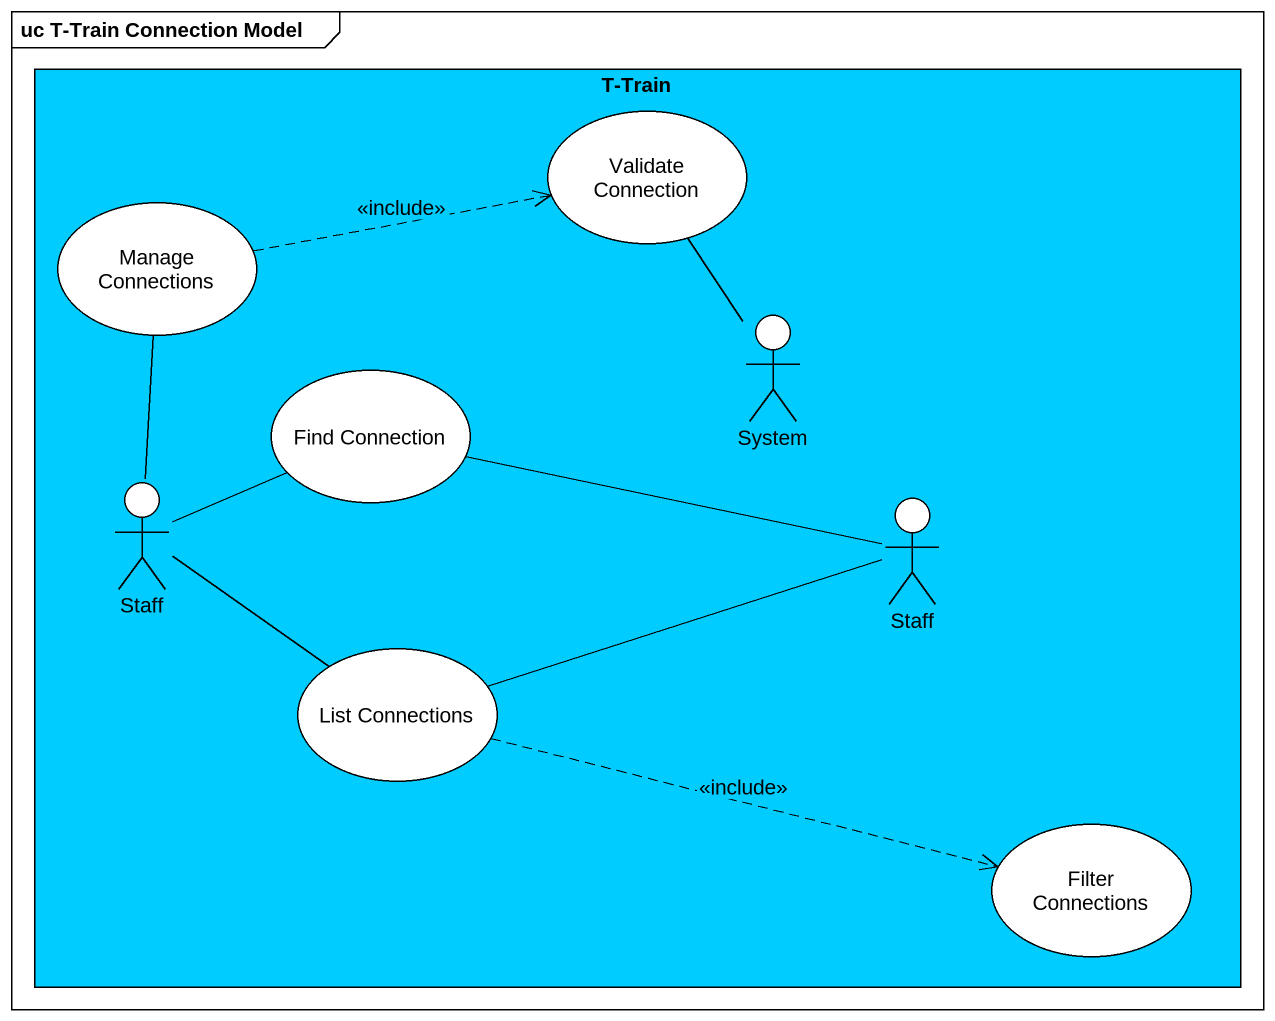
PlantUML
@startuml
mainframe uc T-Train Connection Model
rectangle "T-Train" as T_Train #00CCFF {
  usecase "Validate Connection" as Validate_Connection
  usecase "Manage Connections" as Manage_Connections
  actor System
  usecase "Find Connection" as Find_Connection
  actor Staff
  actor "Staff" as Staff_2
  usecase "List Connections" as List_Connections
  usecase "Filter Connections" as Filter_Connections
}
Manage_Connections .right.> Validate_Connection : <<include>>
System -up- Validate_Connection
Staff -up- Manage_Connections
Staff -right- Find_Connection
Staff -right- List_Connections
Staff_2 -left- Find_Connection
Staff_2 -left- List_Connections
List_Connections .right.> Filter_Connections : <<include>>
@enduml
